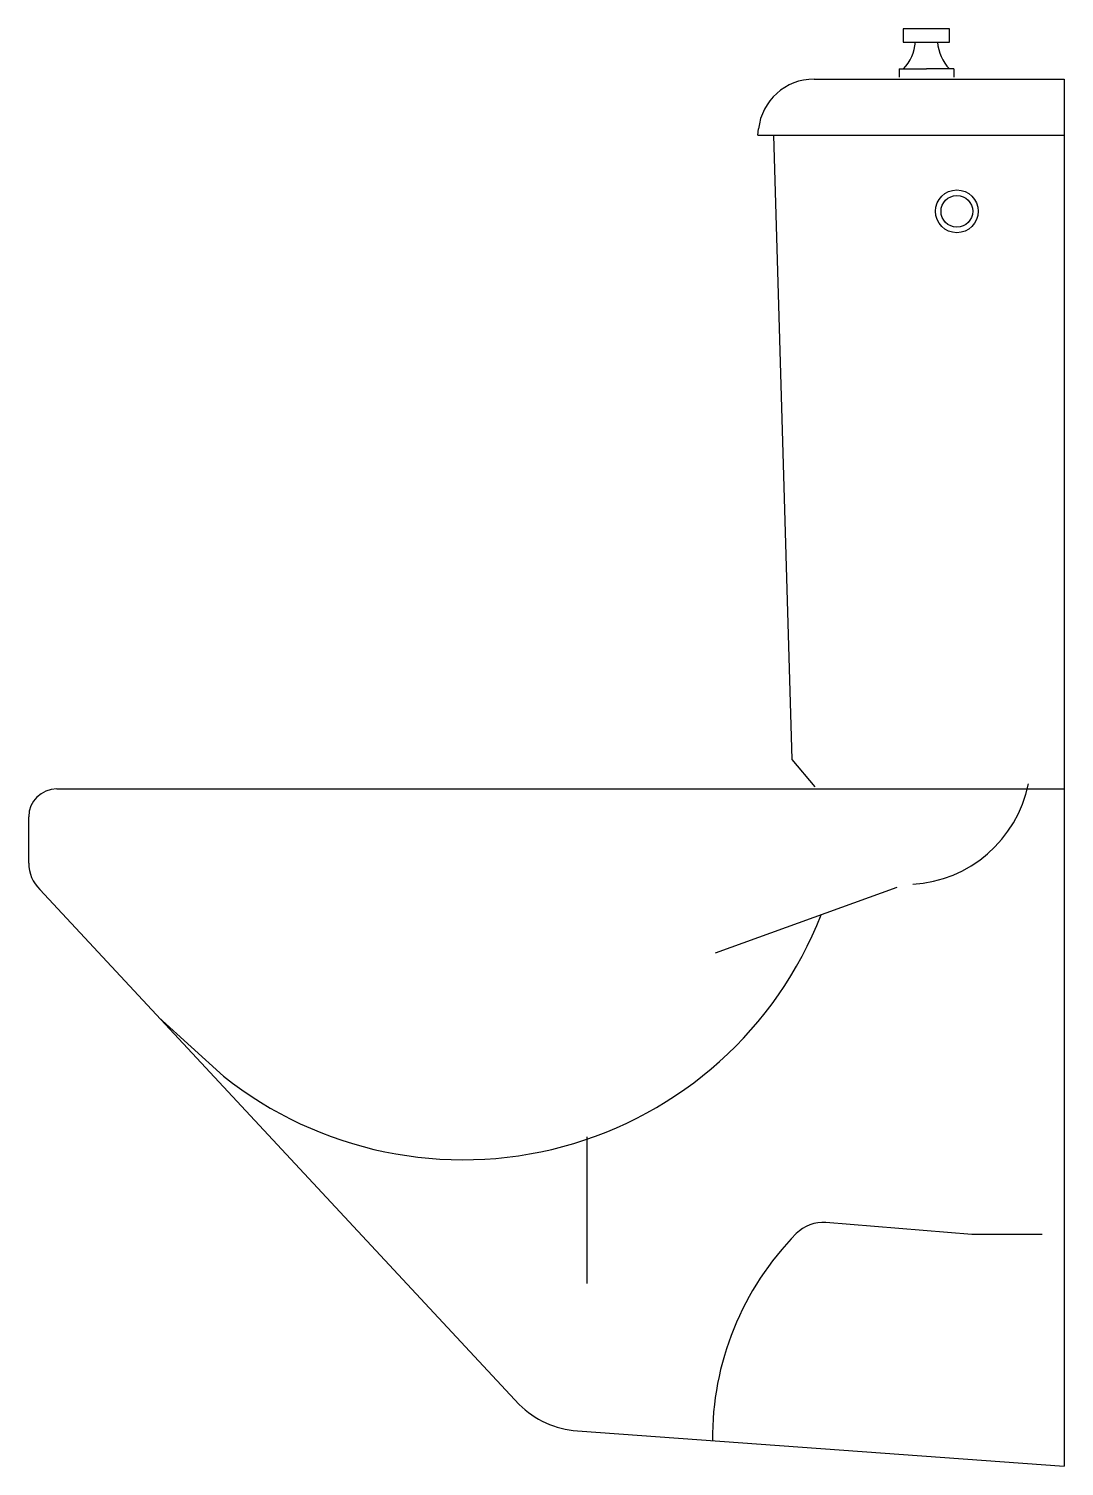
# Model space of a CAD drawing. Extents: x -55.6 to 0, y 0 to 77.1.
import ezdxf

# ---------------------------------------------------------------- set-up
doc = ezdxf.new("R2010")
doc.units = 0
doc.header["$LTSCALE"] = 5
doc.header["$MEASUREMENT"] = 0
doc.layers.get('0').update_dxf_attribs({"linetype": 'CONTINUOUS'})

msp = doc.modelspace()

# ---------------------------------------------------------------- linework, layer by layer
at = {"color": 0, "linetype": 'ByBlock'}
for p, q in [((-6.155, 77.132), (-8.65, 77.132)), ((-8.65, 77.132), (-8.65, 76.418)), ((-6.155, 76.418), (-6.155, 77.132)), ((-8.65, 76.418), (-6.155, 76.418)), ((-8.858, 74.977), (-7.397, 74.977)), ((-8.858, 74.977), (-8.858, 74.53)), ((-5.936, 74.977), (-7.397, 74.977)), ((-5.936, 74.977), (-5.936, 74.53)), ((-13.432, 74.429), (0, 74.429)), ((0, 74.429), (0, 0)), ((-16.45, 71.429), (-16.414, 71.757)), ((-16.45, 71.429), (0, 71.429)), ((-15.601, 71.429), (-14.62, 37.927)), ((-14.62, 37.927), (-13.395, 36.455)), ((0, 38.419), (0, 36.345)), ((-54.092, 36.345), (0, 36.345)), ((-55.592, 32.367), (-55.592, 34.845)), ((-29.272, 3.314), (-54.992, 30.938)), ((-8.982, 31.055), (-18.745, 27.526)), ((-45.141, 20.935), (-48.608, 24.082)), ((-25.621, 9.806), (-25.621, 17.674)), ((-4.956, 12.429), (-12.797, 13.074)), ((-1.187, 12.429), (-4.956, 12.429)), ((-26.136, 1.9), (0, 0))]:
    msp.add_line(p, q, dxfattribs=at)
for radius in [1.148, 0.85]:
    msp.add_circle((-5.767, 67.336), radius, dxfattribs=at)
for centre, radius, start, end in [((-10.316, 76.588), 2.331, 316.3024, 355.80379), ((-4.478, 76.588), 2.331, 184.19621, 223.6976), ((-13.432, 71.429), 3, 90, 173.73621), ((-54.092, 34.845), 1.5, 90, 180), ((-8.534, 37.962), 6.745, 273.3646, 348.45708), ((-53.592, 32.367), 2, 180, 225.59777), ((-32.287, 37.085), 20.641, 231.48268, 338.68541), ((-3.261, 1.509), 15.627, 135.38143, 180.49752), ((-12.961, 11.08), 2, 85.29956, 135.38143), ((-25.773, 6.887), 5, 225.59777, 265.84261)]:
    msp.add_arc(centre, radius, start, end, dxfattribs=at)

doc.saveas('drawing.dxf')
